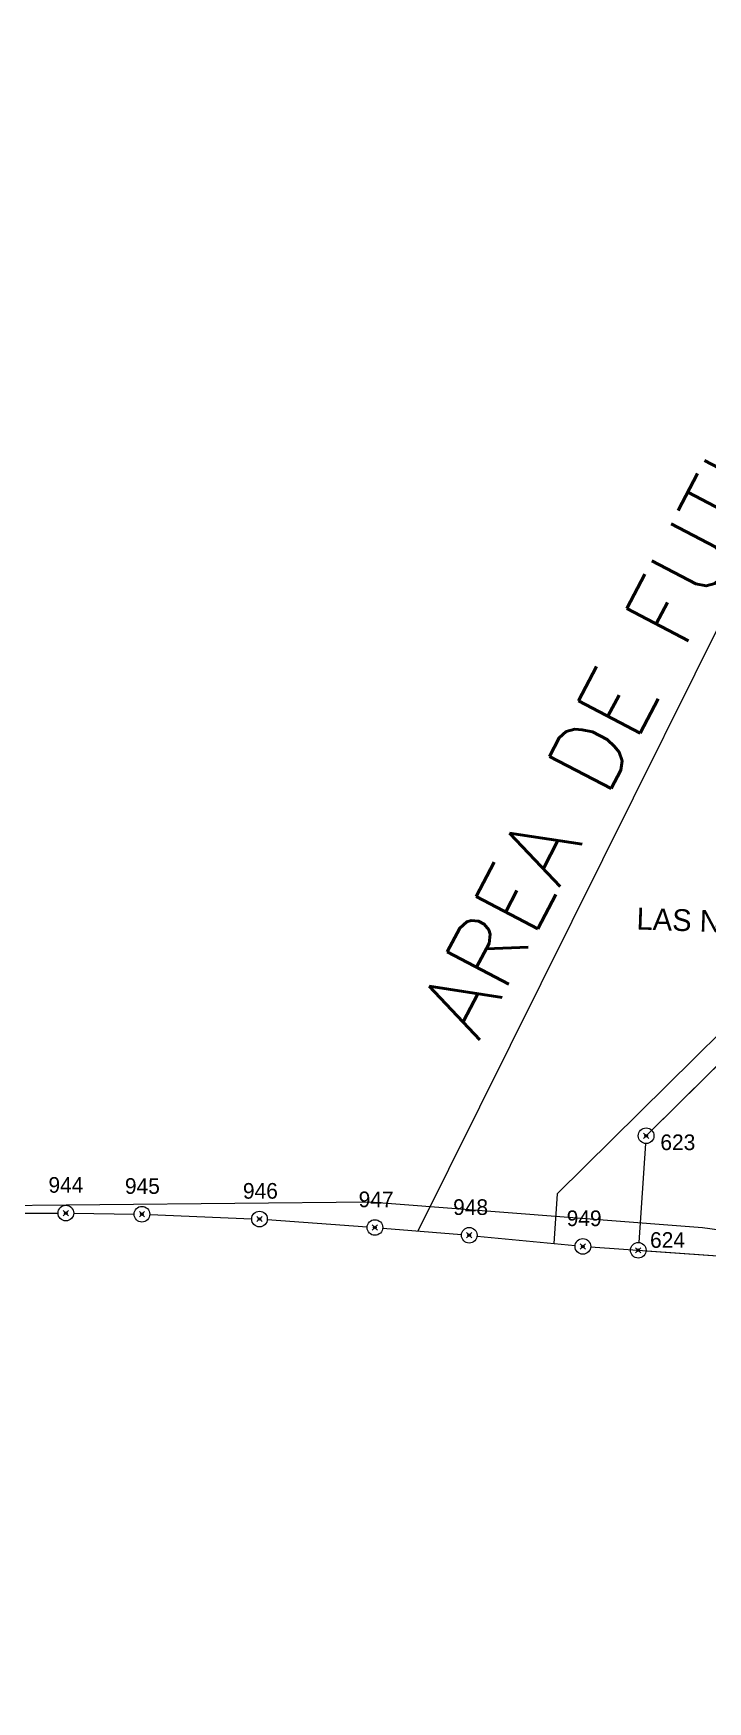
# Model space of a CAD drawing. Header units: millimetres. Extents: x 1956 to 636788, y 2654 to 1331964.
# Drawn here: x 625227.8 to 625357, y 1330105 to 1330424.7 of the extents above; entities that cross this region are included whole.
import ezdxf
from ezdxf.enums import TextEntityAlignment as Align

# ---------------------------------------------------------------- set-up
doc = ezdxf.new("R2010")
doc.units = ezdxf.units.MM
doc.header["$PDMODE"] = 35
doc.header["$PDSIZE"] = 0.5
for name, color, linetype, lineweight in [('11. division lotes', 12, 'Continuous', 0), ('33. areas verdes', 72, 'Continuous', 0), ('6. calles', 1, 'Continuous', 0)]:
    doc.layers.add(name, color=color, linetype=linetype, lineweight=lineweight)
for name, color, linetype in [('2', 7, 'Continuous'), ('Polígono', 2, 'Continuous'), ('textos_terrenos colindantes', 4, 'Continuous')]:
    doc.layers.add(name, color=color, linetype=linetype)
doc.styles.add('Courier', font='cour.ttf')
doc.styles.get("Standard").update_dxf_attribs({"font": 'TCCM____.TTF'})
doc.styles.add('style1', font='romans.shx')

msp = doc.modelspace()

# ---------------------------------------------------------------- linework, layer by layer
at = {"layer": '11. division lotes', "color": 1, "lineweight": 0, "elevation": 180}
msp.add_lwpolyline([(625345.215, 1330213.475), (625388.666, 1330256.42)], dxfattribs=at)
at = {"layer": '2', "color": 1, "lineweight": 0}
msp.add_lwpolyline([(625816.028, 1330105.041), (625772.86, 1330123.905), (625710.126, 1330141.523), (625568.416, 1330193.046), (625503.366, 1330181.182), (625473.126, 1330174.612), (625441.879, 1330175.923), (625406.324, 1330188.931), (625356.028, 1330195.857), (625292.264, 1330200.768), (625137.035, 1330199.186), (624992.986, 1330201.148)], dxfattribs=at)
at = {"layer": '33. areas verdes', "color": 1, "lineweight": 0, "elevation": 180}
msp.add_lwpolyline([(625328.191, 1330202.315), (625386.096, 1330259.547)], dxfattribs=at)
at = {"layer": '33. areas verdes', "color": 1, "lineweight": 0}
msp.add_lwpolyline([(625328.191, 1330202.315), (625327.537, 1330192.819)], dxfattribs=at)
at = {"layer": '6. calles', "color": 1, "lineweight": 0, "elevation": 160}
msp.add_lwpolyline([(625395.811, 1330384.871), (625301.464, 1330195.221)], dxfattribs=at)
at = {"layer": 'Polígono', "color": 1, "lineweight": 0}
for points in [[(625360.387, 1330228.47), (625346.282, 1330214.53)], [(625345.112, 1330211.979), (625343.807, 1330193.026)], [(625225.329, 1330198.649), (625232.546, 1330198.656)], [(625235.546, 1330198.636), (625247.127, 1330198.469)], [(625250.125, 1330198.386), (625269.647, 1330197.584)], [(625272.642, 1330197.412), (625291.755, 1330196.004)], [(625294.746, 1330195.771), (625309.827, 1330194.535)], [(625312.815, 1330194.265), (625331.596, 1330192.42)], [(625334.585, 1330192.168), (625385.191, 1330188.624)], [(625345.2, 1330191.425), (625370.705, 1330189.638)]]:
    msp.add_lwpolyline(points, dxfattribs=at)
for centre in [(625345.215, 1330213.475), (625234.046, 1330198.658), (625248.627, 1330198.447), (625271.146, 1330197.522), (625293.251, 1330195.894), (625311.322, 1330194.412), (625333.089, 1330192.273), (625343.704, 1330191.53)]:
    msp.add_circle(centre, 1.5, dxfattribs=at)
for p in [(625345.215, 1330213.475), (625234.046, 1330198.658), (625248.627, 1330198.447), (625271.146, 1330197.522), (625293.251, 1330195.894), (625311.322, 1330194.412), (625333.089, 1330192.273), (625343.704, 1330191.53)]:
    msp.add_point(p, dxfattribs=at)

# ---------------------------------------------------------------- texts
at = {"layer": '33. areas verdes', "color": 1, "lineweight": 9, "insert": (625341.92, 1330257.241), "char_height": 4.17306, "width": 39.31773, "attachment_point": 1, "rotation": 357.99407, "style": 'Courier'}
msp.add_mtext('{\\fStylus BT|b0|i0|c0|p34;\\C0; LAS NUBES }', dxfattribs=at)
at = {"layer": 'Polígono', "color": 1, "lineweight": 0}
for s, p in [('623', (625347.942, 1330212.225)), ('624', (625345.967, 1330193.499))]:
    msp.add_text(s, height=3, dxfattribs=at).set_placement(p, align=Align.MIDDLE_LEFT)
for s, p in [('944', (625234.066, 1330201.658)), ('945', (625248.71, 1330201.446)), ('946', (625271.318, 1330200.517)), ('947', (625293.484, 1330198.885)), ('948', (625311.591, 1330197.4)), ('949', (625333.34, 1330195.262))]:
    msp.add_text(s, height=3, dxfattribs=at).set_placement(p, align=Align.BOTTOM_CENTER)
at = {"layer": 'textos_terrenos colindantes', "color": 7, "lineweight": 13, "style": 'style1'}
msp.add_text('AREA DE FUTURA EXPANSION', height=13.33221, rotation=62.3972, dxfattribs=at).set_placement((625313.112, 1330231.38))

doc.saveas('drawing.dxf')
